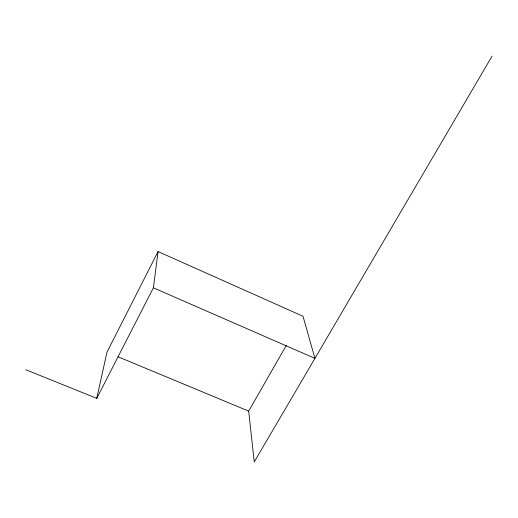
<?xml version="1.0" encoding="UTF-8"?>
<svg xmlns="http://www.w3.org/2000/svg" width="518" height="518" viewBox="0 0 518 518"><rect width="100%" height="100%" fill="white"/><g stroke="black" fill="none" stroke-linecap="round" stroke-linejoin="round"><path stroke-width="0.78" d="M153.406 287.814L158.055 251.567L302.998 316.258L314.931 358.372L153.406 287.814L96.743 398.355L25.9 369.761M96.743 398.355L106.98 352.175L158.055 251.567M492.1 56.086L254.247 461.914L248.679 411.111L286.221 345.551M118.169 356.831L248.679 411.111"/></g></svg>
